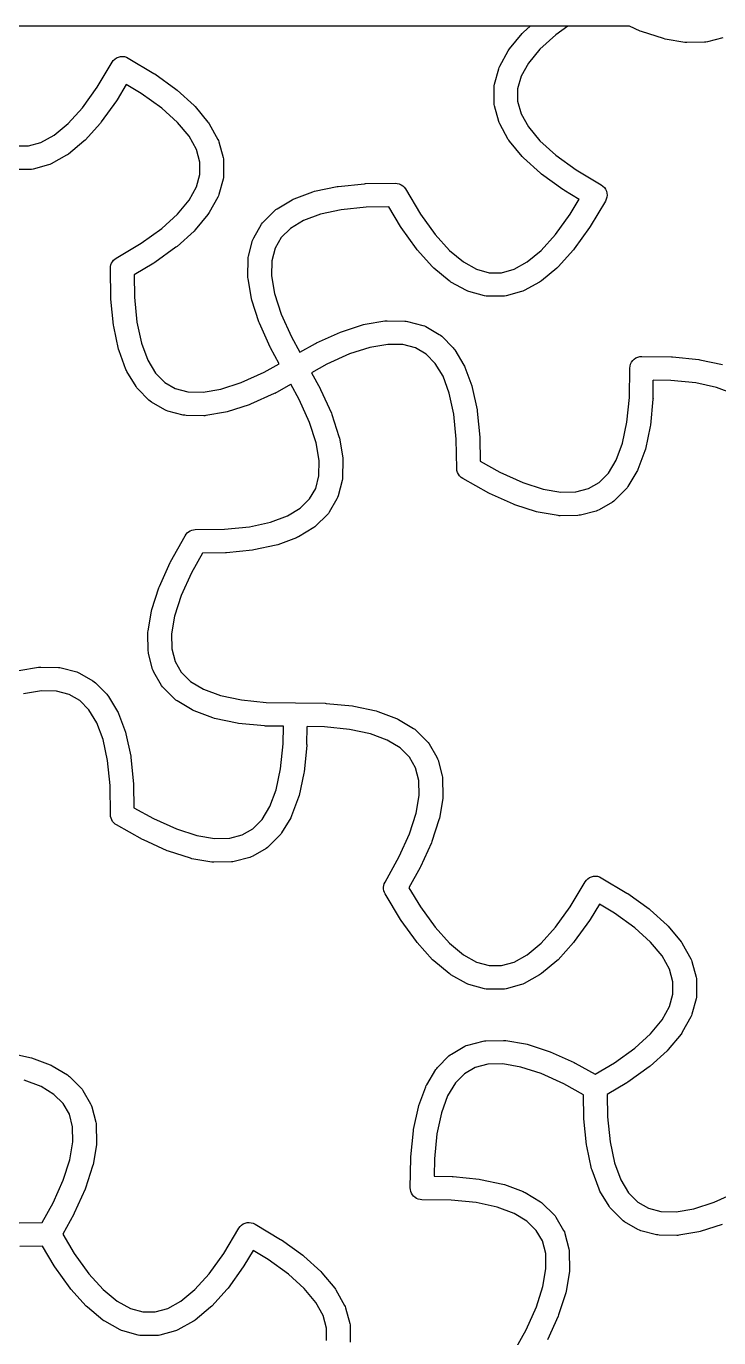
# Model space of a CAD drawing. Header units: millimetres. Extents: x 0 to 304, y 0 to 228.
# Drawn here: x 69.9 to 113.9, y 144.7 to 228 of the extents above; entities that cross this region are included whole.
import ezdxf

# ---------------------------------------------------------------- set-up
doc = ezdxf.new("R2010")
doc.units = ezdxf.units.MM
doc.layers.add('VISIBLE', color=7, linetype='CONTINUOUS')

msp = doc.modelspace()

# ---------------------------------------------------------------- linework, layer by layer
at = {"layer": 'VISIBLE'}
for p, q in [((101.911663, 228), (65.503988, 228)), ((100.603843, 226.563162), (101.41544, 227.54182)), ((101.41544, 227.54182), (101.49037, 227.619936)), ((101.49037, 227.619936), (101.911663, 228)), ((104.30455, 228), (101.911663, 228)), ((103.5465, 227.454658), (102.535422, 226.542527)), ((104.30455, 228), (103.5465, 227.454658)), ((108.229431, 228), (104.30455, 228)), ((108.912574, 227.691998), (108.229431, 228)), ((108.989755, 227.662206), (108.912574, 227.691998)), ((110.37626, 227.213168), (108.989755, 227.662206)), ((100.561441, 226.506843), (100.603843, 226.563162)), ((102.535422, 226.542527), (101.803615, 225.660084)), ((110.481376, 227.187336), (110.37626, 227.213168)), ((111.734717, 226.9738), (110.481376, 227.187336)), ((111.804692, 226.965239), (111.734717, 226.9738)), ((111.875162, 226.963286), (111.804692, 226.965239)), ((112.994738, 226.984906), (111.875162, 226.963286)), ((113.082663, 226.99179), (112.994738, 226.984906)), ((113.169172, 227.008948), (113.082663, 226.99179)), ((114.154383, 227.265376), (113.169172, 227.008948)), ((74.405407, 224.121974), (75.358288, 225.717687)), ((75.358288, 225.717687), (75.434843, 225.823662)), ((75.434843, 225.823662), (75.528636, 225.914734)), ((75.528636, 225.914734), (75.636819, 225.988135)), ((75.636819, 225.988135), (75.756105, 226.041635)), ((75.756105, 226.041635), (75.882868, 226.073608)), ((75.882868, 226.073608), (76.013258, 226.083084)), ((76.013258, 226.083084), (76.143312, 226.069774)), ((76.143312, 226.069774), (76.269079, 226.034082)), ((76.269079, 226.034082), (76.386738, 225.977093)), ((76.386738, 225.977093), (78.009933, 225.0078)), ((99.98345, 225.466399), (100.524515, 226.44679)), ((100.524515, 226.44679), (100.561441, 226.506843)), ((78.009933, 225.0078), (78.0634, 224.972696)), ((78.0634, 224.972696), (79.416063, 223.999588)), ((99.646522, 224.321882), (99.917054, 225.303314)), ((99.917054, 225.303314), (99.945449, 225.386812)), ((99.945449, 225.386812), (99.98345, 225.466399)), ((101.803615, 225.660084), (101.339562, 224.819238)), ((73.475186, 222.828926), (74.405407, 224.121974)), ((76.261622, 224.304716), (75.676851, 223.325448)), ((77.213407, 223.736356), (76.261622, 224.304716)), ((99.619555, 224.122577), (99.626327, 224.223138)), ((99.619555, 223.140798), (99.619555, 224.122577)), ((99.626327, 224.223138), (99.646522, 224.321882)), ((101.339562, 224.819238), (101.119555, 224.0211)), ((75.641747, 223.271981), (74.668639, 221.919319)), ((75.676851, 223.325448), (75.641747, 223.271981)), ((78.506455, 222.806135), (77.213407, 223.736356)), ((79.416063, 223.999588), (79.480455, 223.947643)), ((79.480455, 223.947643), (80.562585, 222.971414)), ((101.119555, 224.0211), (101.119555, 223.242275)), ((101.119555, 223.242275), (101.339562, 222.444138)), ((72.563055, 221.817848), (73.475186, 222.828926)), ((79.517533, 221.894004), (78.506455, 222.806135)), ((80.562585, 222.971414), (80.637515, 222.893297)), ((80.637515, 222.893297), (81.449112, 221.91464)), ((99.626327, 223.040238), (99.619555, 223.140798)), ((99.646522, 222.941494), (99.626327, 223.040238)), ((99.917054, 221.960062), (99.646522, 222.941494)), ((101.339562, 222.444138), (101.803615, 221.603291)), ((71.680612, 221.086041), (72.563055, 221.817848)), ((74.616694, 221.854927), (73.640465, 220.772796)), ((74.668639, 221.919319), (74.616694, 221.854927)), ((80.24934, 221.011561), (79.517533, 221.894004)), ((81.449112, 221.91464), (81.491514, 221.85832)), ((81.491514, 221.85832), (81.52844, 221.798268)), ((81.52844, 221.798268), (82.069505, 220.817876)), ((99.945449, 221.876564), (99.917054, 221.960062)), ((99.98345, 221.796977), (99.945449, 221.876564)), ((100.524515, 220.816585), (99.98345, 221.796977)), ((101.803615, 221.603291), (102.535422, 220.720849)), ((70.839766, 220.621989), (71.680612, 221.086041)), ((73.562348, 220.697867), (72.583691, 219.886269)), ((73.640465, 220.772796), (73.562348, 220.697867)), ((80.713392, 220.170715), (80.24934, 221.011561)), ((82.069505, 220.817876), (82.107505, 220.738289)), ((82.107505, 220.738289), (82.135901, 220.654791)), ((100.561441, 220.756533), (100.524515, 220.816585)), ((100.603843, 220.700213), (100.561441, 220.756533)), ((101.41544, 219.721556), (100.603843, 220.700213)), ((102.535422, 220.720849), (103.5465, 219.808718)), ((69.262803, 220.401982), (70.041629, 220.401982)), ((70.041629, 220.401982), (70.839766, 220.621989)), ((72.583691, 219.886269), (72.527371, 219.843868)), ((80.933399, 219.372578), (80.713392, 220.170715)), ((82.135901, 220.654791), (82.406433, 219.673359)), ((71.323842, 219.199481), (70.34241, 218.928948)), ((71.40734, 219.227876), (71.323842, 219.199481)), ((71.486927, 219.265876), (71.40734, 219.227876)), ((72.467319, 219.806941), (71.486927, 219.265876)), ((72.527371, 219.843868), (72.467319, 219.806941)), ((80.933399, 218.593752), (80.933399, 219.372578)), ((82.406433, 219.673359), (82.426627, 219.574615)), ((82.426627, 219.574615), (82.433399, 219.474055)), ((82.433399, 219.474055), (82.433399, 218.492276)), ((101.49037, 219.643439), (101.41544, 219.721556)), ((102.5725, 218.66721), (101.49037, 219.643439)), ((103.5465, 219.808718), (104.839548, 218.878497)), ((70.143105, 218.901982), (69.161327, 218.901982)), ((70.243666, 218.908754), (70.143105, 218.901982)), ((70.34241, 218.928948), (70.243666, 218.908754)), ((80.713392, 217.795615), (80.933399, 218.593752)), ((82.406433, 218.292971), (82.135901, 217.311539)), ((82.426627, 218.391715), (82.406433, 218.292971)), ((82.433399, 218.492276), (82.426627, 218.391715)), ((102.636892, 218.615265), (102.5725, 218.66721)), ((103.989555, 217.642157), (102.636892, 218.615265)), ((104.839548, 218.878497), (106.435261, 217.925615)), ((80.24934, 216.954769), (80.713392, 217.795615)), ((86.924326, 217.044606), (88.116518, 217.486349)), ((88.116518, 217.486349), (88.220468, 217.516535)), ((88.220468, 217.516535), (89.645735, 217.82091)), ((89.645735, 217.82091), (89.727472, 217.833699)), ((89.727472, 217.833699), (91.385466, 218.000104)), ((91.385466, 218.000104), (91.449322, 218.003772)), ((91.449322, 218.003772), (93.339697, 218.031607)), ((93.339697, 218.031607), (93.470086, 218.022131)), ((93.470086, 218.022131), (93.59685, 217.990157)), ((93.59685, 217.990157), (93.716135, 217.936657)), ((93.716135, 217.936657), (93.824318, 217.863257)), ((93.824318, 217.863257), (93.918112, 217.772185)), ((93.918112, 217.772185), (93.994666, 217.66621)), ((93.994666, 217.66621), (94.947548, 216.070497)), ((104.043021, 217.607053), (103.989555, 217.642157)), ((104.043021, 217.607053), (105.022289, 217.022282)), ((106.435261, 217.925615), (106.541236, 217.849061)), ((106.541236, 217.849061), (106.632307, 217.755268)), ((106.632307, 217.755268), (106.705708, 217.647084)), ((106.705708, 217.647084), (106.759208, 217.527799)), ((106.759208, 217.527799), (106.791182, 217.401036)), ((106.791182, 217.401036), (106.800657, 217.270646)), ((79.517533, 216.072326), (80.24934, 216.954769)), ((82.069505, 217.148454), (81.52844, 216.168062)), ((82.107505, 217.228041), (82.069505, 217.148454)), ((82.135901, 217.311539), (82.107505, 217.228041)), ((85.838668, 216.404978), (86.79744, 216.983489)), ((86.79744, 216.983489), (86.859445, 217.017032)), ((86.859445, 217.017032), (86.924326, 217.044606)), ((104.45393, 216.070497), (105.022289, 217.022282)), ((106.694666, 216.897166), (105.725374, 215.273971)), ((106.751655, 217.014824), (106.694666, 216.897166)), ((106.787347, 217.140592), (106.751655, 217.014824)), ((106.800657, 217.270646), (106.787347, 217.140592)), ((78.506455, 215.160195), (79.517533, 216.072326)), ((81.449112, 216.051691), (80.637515, 215.073033)), ((81.491514, 216.10801), (81.449112, 216.051691)), ((81.52844, 216.168062), (81.491514, 216.10801)), ((84.974621, 215.582261), (85.699625, 216.296939)), ((85.699625, 216.296939), (85.765965, 216.355053)), ((85.765965, 216.355053), (85.838668, 216.404978)), ((88.586805, 216.060946), (87.511819, 215.662631)), ((89.918489, 216.345335), (88.586805, 216.060946)), ((91.503412, 216.504406), (89.918489, 216.345335)), ((92.928815, 216.525394), (91.503412, 216.504406)), ((93.676104, 215.273971), (92.928815, 216.525394)), ((94.947548, 216.070497), (95.877769, 214.777449)), ((103.523709, 214.777449), (104.45393, 216.070497)), ((77.213407, 214.229974), (78.506455, 215.160195)), ((80.562585, 214.994917), (79.480455, 214.018687)), ((80.637515, 215.073033), (80.562585, 214.994917)), ((84.360726, 214.572896), (84.851615, 215.423141)), ((84.851615, 215.423141), (84.90776, 215.506843)), ((84.90776, 215.506843), (84.974621, 215.582261)), ((86.689515, 215.166463), (86.099915, 214.585259)), ((87.511819, 215.662631), (86.689515, 215.166463)), ((93.711208, 215.220504), (93.676104, 215.273971)), ((94.684316, 213.867841), (93.711208, 215.220504)), ((105.690269, 215.220504), (104.717162, 213.867841)), ((105.725374, 215.273971), (105.690269, 215.220504)), ((75.617694, 213.277093), (77.213407, 214.229974)), ((84.027999, 213.401598), (84.284427, 214.386809)), ((84.284427, 214.386809), (84.31631, 214.482422)), ((84.31631, 214.482422), (84.360726, 214.572896)), ((86.099915, 214.585259), (85.710502, 213.910777)), ((95.877769, 214.777449), (96.789899, 213.766371)), ((102.611578, 213.766371), (103.523709, 214.777449)), ((75.444976, 213.135145), (75.526016, 213.212591)), ((75.526016, 213.212591), (75.617694, 213.277093)), ((79.416063, 213.966742), (78.0634, 212.993634)), ((79.480455, 214.018687), (79.416063, 213.966742)), ((83.982337, 212.107588), (84.003957, 213.227164)), ((84.003957, 213.227164), (84.010841, 213.315089)), ((84.010841, 213.315089), (84.027999, 213.401598)), ((85.710502, 213.910777), (85.501965, 213.109566)), ((94.736261, 213.803449), (94.684316, 213.867841)), ((95.71249, 212.721319), (94.736261, 213.803449)), ((96.789899, 213.766371), (97.672342, 213.034564)), ((101.729135, 213.034564), (102.611578, 213.766371)), ((104.665217, 213.803449), (103.688987, 212.721319)), ((104.717162, 213.867841), (104.665217, 213.803449)), ((75.252297, 212.622123), (75.259028, 212.734016)), ((75.280132, 210.731748), (75.252297, 212.622123)), ((75.259028, 212.734016), (75.282359, 212.843656)), ((75.282359, 212.843656), (75.321772, 212.948594)), ((75.321772, 212.948594), (75.376384, 213.046486)), ((75.376384, 213.046486), (75.444976, 213.135145)), ((78.009933, 212.95853), (76.75851, 212.211241)), ((78.0634, 212.993634), (78.009933, 212.95853)), ((85.501965, 213.109566), (85.483423, 212.149346)), ((95.790607, 212.646389), (95.71249, 212.721319)), ((96.769264, 211.834792), (95.790607, 212.646389)), ((97.672342, 213.034564), (98.513189, 212.570512)), ((98.513189, 212.570512), (99.311326, 212.350504)), ((100.090151, 212.350504), (100.888289, 212.570512)), ((100.888289, 212.570512), (101.729135, 213.034564)), ((103.61087, 212.646389), (102.632213, 211.834792)), ((103.688987, 212.721319), (103.61087, 212.646389)), ((76.75851, 212.211241), (76.779498, 210.785839)), ((83.98429, 212.037118), (83.982337, 212.107588)), ((83.992851, 211.967143), (83.98429, 212.037118)), ((84.206387, 210.713802), (83.992851, 211.967143)), ((85.483423, 212.149346), (85.675965, 211.019224)), ((96.825584, 211.79239), (96.769264, 211.834792)), ((96.885636, 211.755464), (96.825584, 211.79239)), ((97.866027, 211.214399), (96.885636, 211.755464)), ((99.311326, 212.350504), (100.090151, 212.350504)), ((102.515841, 211.755464), (101.53545, 211.214399)), ((102.575893, 211.79239), (102.515841, 211.755464)), ((102.632213, 211.834792), (102.575893, 211.79239)), ((75.2838, 210.667893), (75.280132, 210.731748)), ((76.779498, 210.785839), (76.938569, 209.200916)), ((84.232219, 210.608686), (84.206387, 210.713802)), ((85.675965, 211.019224), (86.095519, 209.723757)), ((97.945615, 211.176398), (97.866027, 211.214399)), ((98.029113, 211.148003), (97.945615, 211.176398)), ((99.010544, 210.877471), (98.029113, 211.148003)), ((99.109289, 210.857277), (99.010544, 210.877471)), ((99.209849, 210.850504), (99.109289, 210.857277)), ((100.191628, 210.850504), (99.209849, 210.850504)), ((100.292189, 210.857277), (100.191628, 210.850504)), ((100.390933, 210.877471), (100.292189, 210.857277)), ((101.372365, 211.148003), (100.390933, 210.877471)), ((101.455863, 211.176398), (101.372365, 211.148003)), ((101.53545, 211.214399), (101.455863, 211.176398)), ((75.450204, 209.009899), (75.2838, 210.667893)), ((84.681257, 209.222182), (84.232219, 210.608686)), ((76.938569, 209.200916), (77.222958, 207.869231)), ((84.711049, 209.145), (84.681257, 209.222182)), ((85.395936, 207.625933), (84.711049, 209.145)), ((86.095519, 209.723757), (86.750221, 208.271638)), ((89.939755, 208.602647), (91.32626, 209.051685)), ((91.32626, 209.051685), (91.431376, 209.077517)), ((91.431376, 209.077517), (92.684717, 209.291053)), ((92.684717, 209.291053), (92.754692, 209.299614)), ((92.754692, 209.299614), (92.825162, 209.301567)), ((92.825162, 209.301567), (93.944738, 209.279947)), ((93.944738, 209.279947), (94.032663, 209.273063)), ((94.032663, 209.273063), (94.119172, 209.255905)), ((94.119172, 209.255905), (95.104383, 208.999477)), ((75.462994, 208.928161), (75.450204, 209.009899)), ((75.767368, 207.502894), (75.462994, 208.928161)), ((86.750221, 208.271638), (87.290312, 207.303532)), ((88.343506, 207.887968), (89.862574, 208.572855)), ((89.862574, 208.572855), (89.939755, 208.602647)), ((95.104383, 208.999477), (95.199995, 208.967593)), ((95.199995, 208.967593), (95.290469, 208.923178)), ((95.290469, 208.923178), (96.140714, 208.432289)), ((96.140714, 208.432289), (96.224416, 208.376144)), ((96.224416, 208.376144), (96.299834, 208.309283)), ((96.299834, 208.309283), (97.014513, 207.584279)), ((75.797555, 207.398945), (75.767368, 207.502894)), ((76.239298, 206.206752), (75.797555, 207.398945)), ((77.222958, 207.869231), (77.621273, 206.794246)), ((85.424687, 207.568798), (85.395936, 207.625933)), ((85.980372, 206.572738), (85.424687, 207.568798)), ((87.290312, 207.303532), (88.286372, 207.859217)), ((88.286372, 207.859217), (88.343506, 207.887968)), ((91.736798, 207.607938), (90.44133, 207.188384)), ((92.866919, 207.800481), (91.736798, 207.607938)), ((93.82714, 207.781938), (92.866919, 207.800481)), ((94.62835, 207.573402), (93.82714, 207.781938)), ((95.302833, 207.183989), (94.62835, 207.573402)), ((97.014513, 207.584279), (97.072627, 207.517939)), ((97.072627, 207.517939), (97.122551, 207.445236)), ((97.122551, 207.445236), (97.701062, 206.486464)), ((77.621273, 206.794246), (78.117441, 205.971942)), ((85.012266, 206.032648), (85.980372, 206.572738)), ((88.989211, 206.533683), (88.021105, 205.993592)), ((90.44133, 207.188384), (88.989211, 206.533683)), ((95.884036, 206.594389), (95.302833, 207.183989)), ((96.380205, 205.772084), (95.884036, 206.594389)), ((108.261176, 206.424261), (108.296867, 206.550029)), ((108.296867, 206.550029), (108.353856, 206.667687)), ((108.353856, 206.667687), (108.430411, 206.773662)), ((108.430411, 206.773662), (108.524204, 206.864734)), ((108.524204, 206.864734), (108.632387, 206.938135)), ((108.632387, 206.938135), (108.751673, 206.991635)), ((108.751673, 206.991635), (108.878436, 207.023608)), ((108.878436, 207.023608), (109.008826, 207.033084)), ((109.008826, 207.033084), (110.899201, 207.005249)), ((110.899201, 207.005249), (110.963056, 207.001582)), ((110.963056, 207.001582), (112.62105, 206.835177)), ((112.62105, 206.835177), (112.702788, 206.822387)), ((112.702788, 206.822387), (114.128055, 206.518013)), ((76.266871, 206.141871), (76.239298, 206.206752)), ((76.300415, 206.079866), (76.266871, 206.141871)), ((76.878926, 205.121094), (76.300415, 206.079866)), ((78.117441, 205.971942), (78.698644, 205.382341)), ((83.560147, 205.377946), (85.012266, 206.032648)), ((88.021105, 205.993592), (88.57679, 204.997532)), ((96.778519, 204.697099), (96.380205, 205.772084)), ((97.701062, 206.486464), (97.734606, 206.424459)), ((97.734606, 206.424459), (97.762179, 206.359578)), ((97.762179, 206.359578), (98.203923, 205.167385)), ((108.220502, 204.435839), (108.247865, 206.294207)), ((108.247865, 206.294207), (108.261176, 206.424261)), ((76.928851, 205.048391), (76.878926, 205.121094)), ((76.986964, 204.982052), (76.928851, 205.048391)), ((77.701643, 204.257048), (76.986964, 204.982052)), ((78.698644, 205.382341), (79.373127, 204.992929)), ((79.373127, 204.992929), (80.174338, 204.784392)), ((81.134558, 204.76585), (82.26468, 204.958392)), ((82.26468, 204.958392), (83.560147, 205.377946)), ((85.715106, 204.707114), (86.711166, 205.262799)), ((87.251256, 204.294692), (86.711166, 205.262799)), ((88.57679, 204.997532), (88.605542, 204.940398)), ((88.605542, 204.940398), (89.290428, 203.42133)), ((98.203923, 205.167385), (98.234109, 205.063436)), ((98.234109, 205.063436), (98.538483, 203.638169)), ((109.719868, 204.381748), (109.736661, 205.522204)), ((110.845111, 205.505883), (109.736661, 205.522204)), ((112.430033, 205.346812), (110.845111, 205.505883)), ((113.761718, 205.062423), (112.430033, 205.346812)), ((114.836703, 204.664109), (113.761718, 205.062423)), ((77.777061, 204.190187), (77.701643, 204.257048)), ((77.860763, 204.134042), (77.777061, 204.190187)), ((78.711008, 203.643152), (77.860763, 204.134042)), ((80.174338, 204.784392), (81.134558, 204.76585)), ((85.657971, 204.678362), (84.138904, 203.993476)), ((85.715106, 204.707114), (85.657971, 204.678362)), ((87.905958, 202.842574), (87.251256, 204.294692)), ((97.062908, 203.365414), (96.778519, 204.697099)), ((108.061431, 202.850916), (108.220502, 204.435839)), ((109.7162, 204.317893), (109.549796, 202.659899)), ((109.719868, 204.381748), (109.7162, 204.317893)), ((78.801482, 203.598737), (78.711008, 203.643152)), ((78.897095, 203.566853), (78.801482, 203.598737)), ((79.882306, 203.310426), (78.897095, 203.566853)), ((79.968815, 203.293267), (79.882306, 203.310426)), ((80.056739, 203.286383), (79.968815, 203.293267)), ((81.176316, 203.264764), (80.056739, 203.286383)), ((81.246786, 203.266717), (81.176316, 203.264764)), ((81.316761, 203.275278), (81.246786, 203.266717)), ((82.570102, 203.488813), (81.316761, 203.275278)), ((82.675218, 203.514646), (82.570102, 203.488813)), ((84.061722, 203.963683), (82.675218, 203.514646)), ((84.138904, 203.993476), (84.061722, 203.963683)), ((89.290428, 203.42133), (89.320221, 203.344149)), ((89.320221, 203.344149), (89.769258, 201.957644)), ((97.221979, 201.780492), (97.062908, 203.365414)), ((98.538483, 203.638169), (98.551273, 203.556432)), ((98.551273, 203.556432), (98.717678, 201.898437)), ((88.325512, 201.547106), (87.905958, 202.842574)), ((107.777042, 201.519231), (108.061431, 202.850916)), ((109.537006, 202.578161), (109.232632, 201.152894)), ((109.549796, 202.659899), (109.537006, 202.578161)), ((88.518054, 200.416985), (88.325512, 201.547106)), ((89.769258, 201.957644), (89.795091, 201.852528)), ((89.795091, 201.852528), (90.008626, 200.599187)), ((97.249343, 199.922123), (97.221979, 201.780492)), ((98.717678, 201.898437), (98.721346, 201.834582)), ((98.721346, 201.834582), (98.742805, 200.377173)), ((107.378727, 200.444246), (107.777042, 201.519231)), ((109.202445, 201.048945), (108.760702, 199.856752)), ((109.232632, 201.152894), (109.202445, 201.048945)), ((88.499512, 199.456764), (88.518054, 200.416985)), ((90.01914, 200.458742), (89.997521, 199.339166)), ((90.008626, 200.599187), (90.017187, 200.529212)), ((90.017187, 200.529212), (90.01914, 200.458742)), ((97.262653, 199.792069), (97.249343, 199.922123)), ((98.742805, 200.377173), (99.987734, 199.682648)), ((106.882559, 199.621942), (107.378727, 200.444246)), ((88.290975, 198.655553), (88.499512, 199.456764)), ((89.973478, 199.164732), (89.71705, 198.179521)), ((89.990636, 199.251241), (89.973478, 199.164732)), ((89.997521, 199.339166), (89.990636, 199.251241)), ((97.298345, 199.666302), (97.262653, 199.792069)), ((97.355334, 199.548643), (97.298345, 199.666302)), ((97.431888, 199.442668), (97.355334, 199.548643)), ((97.525682, 199.351596), (97.431888, 199.442668)), ((97.633865, 199.278196), (97.525682, 199.351596)), ((99.284894, 198.357114), (97.633865, 199.278196)), ((99.987734, 199.682648), (101.439853, 199.027946)), ((106.301356, 199.032341), (106.882559, 199.621942)), ((108.699585, 199.729866), (108.121074, 198.771094)), ((108.733129, 199.791871), (108.699585, 199.729866)), ((108.760702, 199.856752), (108.733129, 199.791871)), ((87.901562, 197.981071), (88.290975, 198.655553)), ((99.342029, 198.328362), (99.284894, 198.357114)), ((100.861096, 197.643476), (99.342029, 198.328362)), ((101.439853, 199.027946), (102.73532, 198.608392)), ((102.73532, 198.608392), (103.865442, 198.41585)), ((103.865442, 198.41585), (104.825662, 198.434392)), ((104.825662, 198.434392), (105.626873, 198.642929)), ((105.626873, 198.642929), (106.301356, 199.032341)), ((108.013036, 198.632052), (107.298357, 197.907048)), ((108.071149, 198.698391), (108.013036, 198.632052)), ((108.121074, 198.771094), (108.071149, 198.698391)), ((86.489658, 196.903699), (87.311962, 197.399867)), ((87.311962, 197.399867), (87.901562, 197.981071)), ((89.640752, 197.993435), (89.149862, 197.143189)), ((89.685167, 198.083909), (89.640752, 197.993435)), ((89.71705, 198.179521), (89.685167, 198.083909)), ((100.938278, 197.613683), (100.861096, 197.643476)), ((102.324782, 197.164646), (100.938278, 197.613683)), ((107.139237, 197.784042), (106.288992, 197.293152)), ((107.222939, 197.840187), (107.139237, 197.784042)), ((107.298357, 197.907048), (107.222939, 197.840187)), ((85.414673, 196.505385), (86.489658, 196.903699)), ((89.026856, 196.98407), (88.301852, 196.269391)), ((89.093717, 197.059488), (89.026856, 196.98407)), ((89.149862, 197.143189), (89.093717, 197.059488)), ((102.429898, 197.138813), (102.324782, 197.164646)), ((103.683239, 196.925278), (102.429898, 197.138813)), ((103.753214, 196.916717), (103.683239, 196.925278)), ((103.823684, 196.914764), (103.753214, 196.916717)), ((104.943261, 196.936383), (103.823684, 196.914764)), ((105.031185, 196.943267), (104.943261, 196.936383)), ((105.117694, 196.960426), (105.031185, 196.943267)), ((106.102905, 197.216853), (105.117694, 196.960426)), ((106.198518, 197.248737), (106.102905, 197.216853)), ((106.288992, 197.293152), (106.198518, 197.248737)), ((79.995769, 195.650039), (80.057544, 195.743576)), ((80.057544, 195.743576), (80.13257, 195.826861)), ((80.13257, 195.826861), (80.219171, 195.898034)), ((80.219171, 195.898034), (80.315413, 195.955505)), ((80.315413, 195.955505), (80.419145, 195.99799)), ((80.419145, 195.99799), (80.52805, 196.02454)), ((80.52805, 196.02454), (80.639697, 196.034561)), ((80.639697, 196.034561), (82.498065, 196.061924)), ((82.498065, 196.061924), (84.082988, 196.220995)), ((84.082988, 196.220995), (85.414673, 196.505385)), ((88.162809, 196.161353), (87.204038, 195.582841)), ((88.235512, 196.211277), (88.162809, 196.161353)), ((88.301852, 196.269391), (88.235512, 196.211277)), ((79.074687, 193.99901), (79.995769, 195.650039)), ((85.78101, 195.049795), (84.355743, 194.74542)), ((85.884959, 195.079981), (85.78101, 195.049795)), ((87.077152, 195.521724), (85.884959, 195.079981)), ((87.142032, 195.549298), (87.077152, 195.521724)), ((87.204038, 195.582841), (87.142032, 195.549298)), ((81.094746, 194.541099), (80.400221, 193.29617)), ((82.552155, 194.562558), (81.094746, 194.541099)), ((82.616011, 194.566226), (82.552155, 194.562558)), ((84.274005, 194.732631), (82.616011, 194.566226)), ((84.355743, 194.74542), (84.274005, 194.732631)), ((78.361049, 192.422808), (79.045936, 193.941875)), ((79.045936, 193.941875), (79.074687, 193.99901)), ((80.400221, 193.29617), (79.745519, 191.844051)), ((78.331257, 192.345626), (78.361049, 192.422808)), ((77.882219, 190.959121), (78.331257, 192.345626)), ((79.745519, 191.844051), (79.325965, 190.548584)), ((77.642851, 189.600665), (77.856387, 190.854005)), ((77.856387, 190.854005), (77.882219, 190.959121)), ((79.325965, 190.548584), (79.133423, 189.418462)), ((77.632337, 189.46022), (77.63429, 189.53069)), ((77.653957, 188.340643), (77.632337, 189.46022)), ((77.63429, 189.53069), (77.642851, 189.600665)), ((79.133423, 189.418462), (79.151965, 188.458241)), ((77.660841, 188.252718), (77.653957, 188.340643)), ((77.677999, 188.16621), (77.660841, 188.252718)), ((79.151965, 188.458241), (79.360502, 187.657031)), ((77.934427, 187.180998), (77.677999, 188.16621)), ((79.360502, 187.657031), (79.749915, 186.982548)), ((69.43433, 187.080472), (70.687671, 187.294008)), ((70.687671, 187.294008), (70.757646, 187.302569)), ((70.757646, 187.302569), (70.828116, 187.304522)), ((70.828116, 187.304522), (71.947693, 187.282902)), ((71.947693, 187.282902), (72.035617, 187.276018)), ((72.035617, 187.276018), (72.122126, 187.25886)), ((72.122126, 187.25886), (73.107338, 187.002432)), ((73.107338, 187.002432), (73.20295, 186.970548)), ((73.20295, 186.970548), (73.293424, 186.926133)), ((73.293424, 186.926133), (74.143669, 186.435243)), ((77.96631, 187.085386), (77.934427, 187.180998)), ((78.010726, 186.994912), (77.96631, 187.085386)), ((78.501615, 186.144667), (78.010726, 186.994912)), ((79.749915, 186.982548), (80.339515, 186.401345)), ((70.869874, 185.803436), (69.739752, 185.610893)), ((71.830095, 185.784893), (70.869874, 185.803436)), ((72.631305, 185.576356), (71.830095, 185.784893)), ((74.143669, 186.435243), (74.227371, 186.379098)), ((74.227371, 186.379098), (74.302789, 186.312237)), ((74.302789, 186.312237), (75.017468, 185.587233)), ((78.55776, 186.060965), (78.501615, 186.144667)), ((78.624621, 185.985547), (78.55776, 186.060965)), ((79.349625, 185.270868), (78.624621, 185.985547)), ((80.339515, 186.401345), (81.161819, 185.905176)), ((81.161819, 185.905176), (82.236805, 185.506862)), ((73.305788, 185.186944), (72.631305, 185.576356)), ((73.886991, 184.597343), (73.305788, 185.186944)), ((75.017468, 185.587233), (75.075581, 185.520894)), ((75.075581, 185.520894), (75.125506, 185.448191)), ((75.125506, 185.448191), (75.704017, 184.489419)), ((79.415965, 185.212755), (79.349625, 185.270868)), ((79.488668, 185.16283), (79.415965, 185.212755)), ((80.44744, 184.584319), (79.488668, 185.16283)), ((82.236805, 185.506862), (83.568489, 185.222473)), ((83.568489, 185.222473), (85.153412, 185.063402)), ((85.153412, 185.063402), (87.011781, 185.036039)), ((87.011781, 185.036039), (88.902155, 185.008204)), ((88.902155, 185.008204), (88.966011, 185.004536)), ((88.966011, 185.004536), (90.624005, 184.838132)), ((74.38316, 183.775039), (73.886991, 184.597343)), ((75.704017, 184.489419), (75.737561, 184.427414)), ((75.737561, 184.427414), (75.765134, 184.362533)), ((75.765134, 184.362533), (76.206877, 183.17034)), ((80.509445, 184.550775), (80.44744, 184.584319)), ((80.574326, 184.523202), (80.509445, 184.550775)), ((81.766518, 184.081459), (80.574326, 184.523202)), ((81.870468, 184.051272), (81.766518, 184.081459)), ((83.295735, 183.746898), (81.870468, 184.051272)), ((90.624005, 184.838132), (90.705743, 184.825342)), ((90.705743, 184.825342), (92.13101, 184.520968)), ((92.13101, 184.520968), (92.234959, 184.490781)), ((92.234959, 184.490781), (93.427152, 184.049038)), ((93.427152, 184.049038), (93.492032, 184.021465)), ((74.781474, 182.700054), (74.38316, 183.775039)), ((83.377472, 183.734108), (83.295735, 183.746898)), ((85.035466, 183.567703), (83.377472, 183.734108)), ((85.099322, 183.564036), (85.035466, 183.567703)), ((86.239778, 183.547243), (85.099322, 183.564036)), ((86.223457, 182.438793), (86.239778, 183.547243)), ((87.722823, 182.384703), (87.739615, 183.525159)), ((88.848065, 183.508838), (87.739615, 183.525159)), ((90.432988, 183.349767), (88.848065, 183.508838)), ((91.764673, 183.065378), (90.432988, 183.349767)), ((93.492032, 184.021465), (93.554038, 183.987921)), ((93.554038, 183.987921), (94.512809, 183.40941)), ((94.512809, 183.40941), (94.585512, 183.359485)), ((94.585512, 183.359485), (94.651852, 183.301372)), ((94.651852, 183.301372), (95.376856, 182.586693)), ((75.065863, 181.368369), (74.781474, 182.700054)), ((76.206877, 183.17034), (76.237064, 183.066391)), ((76.237064, 183.066391), (76.541438, 181.641124)), ((86.064386, 180.853871), (86.223457, 182.438793)), ((87.722823, 182.384703), (87.719155, 182.320848)), ((92.839658, 182.667063), (91.764673, 183.065378)), ((93.661962, 182.170895), (92.839658, 182.667063)), ((95.376856, 182.586693), (95.443717, 182.511275)), ((95.443717, 182.511275), (95.499862, 182.427573)), ((95.499862, 182.427573), (95.990752, 181.577328)), ((76.541438, 181.641124), (76.554228, 181.559386)), ((76.554228, 181.559386), (76.720632, 179.901392)), ((87.719155, 182.320848), (87.55275, 180.662853)), ((94.251562, 181.589692), (93.661962, 182.170895)), ((94.640975, 180.915209), (94.251562, 181.589692)), ((95.990752, 181.577328), (96.035167, 181.486854)), ((75.224934, 179.783447), (75.065863, 181.368369)), ((85.779997, 179.522186), (86.064386, 180.853871)), ((94.849512, 180.113998), (94.640975, 180.915209)), ((96.035167, 181.486854), (96.06705, 181.391241)), ((96.06705, 181.391241), (96.323478, 180.40603)), ((76.720632, 179.901392), (76.7243, 179.837537)), ((87.539961, 180.581116), (87.235586, 179.155849)), ((87.55275, 180.662853), (87.539961, 180.581116)), ((94.868054, 179.153778), (94.849512, 180.113998)), ((96.323478, 180.40603), (96.340636, 180.319521)), ((96.340636, 180.319521), (96.347521, 180.231597)), ((96.347521, 180.231597), (96.36914, 179.11202)), ((75.252297, 177.925078), (75.224934, 179.783447)), ((76.7243, 179.837537), (76.74576, 178.380128)), ((85.381682, 178.447201), (85.779997, 179.522186)), ((87.2054, 179.0519), (86.763657, 177.859707)), ((87.235586, 179.155849), (87.2054, 179.0519)), ((94.675512, 178.023656), (94.868054, 179.153778)), ((96.36914, 179.11202), (96.367187, 179.04155)), ((76.74576, 178.380128), (77.990689, 177.685602)), ((84.885514, 177.624897), (85.381682, 178.447201)), ((96.358626, 178.971575), (96.145091, 177.718234)), ((96.367187, 179.04155), (96.358626, 178.971575)), ((75.262319, 177.813432), (75.252297, 177.925078)), ((75.288869, 177.704526), (75.262319, 177.813432)), ((75.331354, 177.600794), (75.288869, 177.704526)), ((75.388824, 177.504552), (75.331354, 177.600794)), ((75.459997, 177.417951), (75.388824, 177.504552)), ((75.543282, 177.342925), (75.459997, 177.417951)), ((77.990689, 177.685602), (79.442808, 177.030901)), ((84.30431, 177.035296), (84.885514, 177.624897)), ((86.70254, 177.732821), (86.124028, 176.774049)), ((86.736083, 177.794826), (86.70254, 177.732821)), ((86.763657, 177.859707), (86.736083, 177.794826)), ((94.255958, 176.728189), (94.675512, 178.023656)), ((96.119258, 177.613118), (95.670221, 176.226614)), ((96.145091, 177.718234), (96.119258, 177.613118)), ((75.636819, 177.28115), (75.543282, 177.342925)), ((77.287849, 176.360068), (75.636819, 177.28115)), ((79.442808, 177.030901), (80.738275, 176.611347)), ((80.738275, 176.611347), (81.868397, 176.418804)), ((82.828617, 176.437347), (83.629828, 176.645883)), ((83.629828, 176.645883), (84.30431, 177.035296)), ((86.01599, 176.635006), (85.301312, 175.910002)), ((86.074104, 176.701346), (86.01599, 176.635006)), ((86.124028, 176.774049), (86.074104, 176.701346)), ((93.601256, 175.27607), (94.255958, 176.728189)), ((77.344984, 176.331317), (77.287849, 176.360068)), ((78.864051, 175.646431), (77.344984, 176.331317)), ((81.868397, 176.418804), (82.828617, 176.437347)), ((85.142192, 175.786996), (84.291946, 175.296107)), ((85.225894, 175.843141), (85.142192, 175.786996)), ((85.301312, 175.910002), (85.225894, 175.843141)), ((95.640428, 176.149432), (94.955542, 174.630365)), ((95.670221, 176.226614), (95.640428, 176.149432)), ((78.941233, 175.616638), (78.864051, 175.646431)), ((80.327737, 175.1676), (78.941233, 175.616638)), ((80.432853, 175.141768), (80.327737, 175.1676)), ((81.686194, 174.928232), (80.432853, 175.141768)), ((81.756169, 174.919671), (81.686194, 174.928232)), ((81.826639, 174.917718), (81.756169, 174.919671)), ((82.946215, 174.939338), (81.826639, 174.917718)), ((83.03414, 174.946222), (82.946215, 174.939338)), ((83.120649, 174.96338), (83.03414, 174.946222)), ((84.10586, 175.219808), (83.120649, 174.96338)), ((84.201472, 175.251692), (84.10586, 175.219808)), ((84.291946, 175.296107), (84.201472, 175.251692)), ((92.695769, 173.652994), (93.601256, 175.27607)), ((94.92679, 174.57323), (94.21667, 173.300348)), ((94.955542, 174.630365), (94.92679, 174.57323)), ((92.602092, 173.332628), (92.617165, 173.443705)), ((92.603742, 173.220545), (92.602092, 173.332628)), ((92.617165, 173.443705), (92.648625, 173.551295)), ((92.648625, 173.551295), (92.695769, 173.652994)), ((94.21667, 173.300348), (94.947548, 172.076406)), ((104.45393, 172.076406), (105.406811, 173.672119)), ((105.406811, 173.672119), (105.483365, 173.778094)), ((105.483365, 173.778094), (105.577159, 173.869166)), ((105.577159, 173.869166), (105.685342, 173.942567)), ((105.685342, 173.942567), (105.804627, 173.996067)), ((105.804627, 173.996067), (105.931391, 174.02804)), ((105.931391, 174.02804), (106.061781, 174.037516)), ((106.061781, 174.037516), (106.191835, 174.024206)), ((106.191835, 174.024206), (106.317602, 173.988514)), ((106.317602, 173.988514), (106.435261, 173.931525)), ((106.435261, 173.931525), (108.058456, 172.962232)), ((92.622079, 173.109959), (92.603742, 173.220545)), ((92.656693, 173.003342), (92.622079, 173.109959)), ((92.706811, 172.903075), (92.656693, 173.003342)), ((93.676104, 171.27988), (92.706811, 172.903075)), ((108.058456, 172.962232), (108.111923, 172.927128)), ((108.111923, 172.927128), (109.464585, 171.95402)), ((94.947548, 172.076406), (95.877769, 170.783359)), ((103.523709, 170.783359), (104.45393, 172.076406)), ((106.310144, 172.259148), (105.725374, 171.27988)), ((107.26193, 171.690788), (106.310144, 172.259148)), ((108.554977, 170.760567), (107.26193, 171.690788)), ((109.464585, 171.95402), (109.528977, 171.902075)), ((109.528977, 171.902075), (110.611107, 170.925846)), ((93.711208, 171.226413), (93.676104, 171.27988)), ((94.684316, 169.873751), (93.711208, 171.226413)), ((95.877769, 170.783359), (96.789899, 169.77228)), ((102.611578, 169.77228), (103.523709, 170.783359)), ((105.690269, 171.226413), (104.717162, 169.873751)), ((105.725374, 171.27988), (105.690269, 171.226413)), ((109.566055, 169.848437), (108.554977, 170.760567)), ((110.611107, 170.925846), (110.686037, 170.847729)), ((110.686037, 170.847729), (111.497635, 169.869072)), ((94.736261, 169.809359), (94.684316, 169.873751)), ((95.71249, 168.727229), (94.736261, 169.809359)), ((96.789899, 169.77228), (97.672342, 169.040473)), ((101.729135, 169.040473), (102.611578, 169.77228)), ((104.665217, 169.809359), (103.688987, 168.727229)), ((104.717162, 169.873751), (104.665217, 169.809359)), ((110.297863, 168.965994), (109.566055, 169.848437)), ((111.497635, 169.869072), (111.540036, 169.812752)), ((111.540036, 169.812752), (111.576963, 169.7527)), ((111.576963, 169.7527), (112.118028, 168.772309)), ((95.790607, 168.652299), (95.71249, 168.727229)), ((96.769264, 167.840701), (95.790607, 168.652299)), ((97.672342, 169.040473), (98.513189, 168.576421)), ((98.513189, 168.576421), (99.311326, 168.356414)), ((99.311326, 168.356414), (100.090151, 168.356414)), ((100.090151, 168.356414), (100.888289, 168.576421)), ((100.888289, 168.576421), (101.729135, 169.040473)), ((103.61087, 168.652299), (102.632213, 167.840701)), ((103.688987, 168.727229), (103.61087, 168.652299)), ((110.761915, 168.125147), (110.297863, 168.965994)), ((112.118028, 168.772309), (112.156028, 168.692721)), ((112.156028, 168.692721), (112.184423, 168.609223)), ((112.184423, 168.609223), (112.454956, 167.627792)), ((96.825584, 167.7983), (96.769264, 167.840701)), ((96.885636, 167.761373), (96.825584, 167.7983)), ((97.866027, 167.220308), (96.885636, 167.761373)), ((102.515841, 167.761373), (101.53545, 167.220308)), ((102.575893, 167.7983), (102.515841, 167.761373)), ((102.632213, 167.840701), (102.575893, 167.7983)), ((110.981922, 167.32701), (110.761915, 168.125147)), ((112.454956, 167.627792), (112.47515, 167.529047)), ((112.47515, 167.529047), (112.481922, 167.428487)), ((112.481922, 167.428487), (112.481922, 166.446708)), ((97.945615, 167.182308), (97.866027, 167.220308)), ((98.029113, 167.153913), (97.945615, 167.182308)), ((99.010544, 166.88338), (98.029113, 167.153913)), ((99.109289, 166.863186), (99.010544, 166.88338)), ((99.209849, 166.856414), (99.109289, 166.863186)), ((100.191628, 166.856414), (99.209849, 166.856414)), ((100.292189, 166.863186), (100.191628, 166.856414)), ((100.390933, 166.88338), (100.292189, 166.863186)), ((101.372365, 167.153913), (100.390933, 166.88338)), ((101.455863, 167.182308), (101.372365, 167.153913)), ((101.53545, 167.220308), (101.455863, 167.182308)), ((110.981922, 166.548185), (110.981922, 167.32701)), ((110.297863, 164.909201), (110.761915, 165.750047)), ((110.761915, 165.750047), (110.981922, 166.548185)), ((112.454956, 166.247403), (112.184423, 165.265971)), ((112.47515, 166.346147), (112.454956, 166.247403)), ((112.481922, 166.446708), (112.47515, 166.346147)), ((109.566055, 164.026758), (110.297863, 164.909201)), ((112.118028, 165.102886), (111.576963, 164.122495)), ((112.156028, 165.182473), (112.118028, 165.102886)), ((112.184423, 165.265971), (112.156028, 165.182473)), ((111.540036, 164.062442), (111.497635, 164.006123)), ((111.576963, 164.122495), (111.540036, 164.062442)), ((97.761008, 163.22761), (97.851482, 163.272026)), ((97.851482, 163.272026), (97.947095, 163.303909)), ((97.947095, 163.303909), (98.932306, 163.560337)), ((98.932306, 163.560337), (99.018815, 163.577495)), ((99.018815, 163.577495), (99.106739, 163.584379)), ((99.106739, 163.584379), (100.226316, 163.605999)), ((100.226316, 163.605999), (100.296786, 163.604046)), ((100.296786, 163.604046), (100.366761, 163.595485)), ((100.366761, 163.595485), (101.620102, 163.381949)), ((101.620102, 163.381949), (101.725218, 163.356117)), ((101.725218, 163.356117), (103.111722, 162.907079)), ((108.554977, 163.114627), (109.566055, 164.026758)), ((111.497635, 164.006123), (110.686037, 163.027465)), ((68.708697, 162.828297), (70.133964, 162.523922)), ((70.133964, 162.523922), (70.237914, 162.493736)), ((70.237914, 162.493736), (71.430107, 162.051993)), ((96.036964, 161.888711), (96.751643, 162.613715)), ((96.751643, 162.613715), (96.827061, 162.680576)), ((96.827061, 162.680576), (96.910763, 162.736721)), ((96.910763, 162.736721), (97.761008, 163.22761)), ((103.111722, 162.907079), (103.188904, 162.877287)), ((103.188904, 162.877287), (104.707971, 162.1924)), ((107.26193, 162.184406), (108.554977, 163.114627)), ((110.611107, 162.949349), (109.528977, 161.973119)), ((110.686037, 163.027465), (110.611107, 162.949349)), ((71.430107, 162.051993), (71.494987, 162.024419)), ((71.494987, 162.024419), (71.556992, 161.990876)), ((71.556992, 161.990876), (72.515764, 161.412364)), ((95.350415, 160.790896), (95.928926, 161.749668)), ((95.928926, 161.749668), (95.978851, 161.822371)), ((95.978851, 161.822371), (96.036964, 161.888711)), ((98.423127, 161.877834), (97.748644, 161.488421)), ((99.224338, 162.086371), (98.423127, 161.877834)), ((100.184558, 162.104913), (99.224338, 162.086371)), ((101.31468, 161.912371), (100.184558, 162.104913)), ((102.610147, 161.492817), (101.31468, 161.912371)), ((104.707971, 162.1924), (104.765106, 162.163649)), ((104.765106, 162.163649), (106.037988, 161.453529)), ((106.037988, 161.453529), (107.26193, 162.184406)), ((109.464585, 161.921174), (108.111923, 160.948067)), ((109.528977, 161.973119), (109.464585, 161.921174)), ((70.842613, 160.670018), (69.767627, 161.068333)), ((72.515764, 161.412364), (72.588467, 161.36244)), ((72.588467, 161.36244), (72.654807, 161.304326)), ((72.654807, 161.304326), (73.379811, 160.589648)), ((95.316871, 160.728891), (95.350415, 160.790896)), ((97.167441, 160.898821), (96.671273, 160.076517)), ((97.748644, 161.488421), (97.167441, 160.898821)), ((104.062266, 160.838115), (102.610147, 161.492817)), ((105.307195, 160.143589), (104.062266, 160.838115)), ((108.058456, 160.912962), (106.807033, 160.165674)), ((108.111923, 160.948067), (108.058456, 160.912962)), ((71.664917, 160.17385), (70.842613, 160.670018)), ((72.254517, 159.592646), (71.664917, 160.17385)), ((73.379811, 160.589648), (73.446672, 160.51423)), ((73.446672, 160.51423), (73.502817, 160.430528)), ((73.502817, 160.430528), (73.993706, 159.580282)), ((94.847555, 159.471818), (95.289298, 160.66401)), ((95.289298, 160.66401), (95.316871, 160.728891)), ((96.671273, 160.076517), (96.272958, 159.001531)), ((105.328654, 158.686181), (105.307195, 160.143589)), ((106.807033, 160.165674), (106.828021, 158.740271)), ((72.64393, 158.918164), (72.254517, 159.592646)), ((73.993706, 159.580282), (74.038122, 159.489808)), ((74.038122, 159.489808), (74.070005, 159.394196)), ((74.070005, 159.394196), (74.326433, 158.408985)), ((94.512994, 157.942601), (94.817368, 159.367868)), ((94.817368, 159.367868), (94.847555, 159.471818)), ((72.852467, 158.116953), (72.64393, 158.918164)), ((74.326433, 158.408985), (74.343591, 158.322476)), ((74.343591, 158.322476), (74.350475, 158.234551)), ((74.350475, 158.234551), (74.372095, 157.114975)), ((96.272958, 159.001531), (95.988569, 157.669847)), ((105.332322, 158.622325), (105.328654, 158.686181)), ((105.498727, 156.964331), (105.332322, 158.622325)), ((106.828021, 158.740271), (106.987092, 157.155348)), ((72.871009, 157.156733), (72.852467, 158.116953)), ((94.3338, 156.20287), (94.500204, 157.860864)), ((94.500204, 157.860864), (94.512994, 157.942601)), ((95.988569, 157.669847), (95.829498, 156.084924)), ((72.678467, 156.026611), (72.871009, 157.156733)), ((74.361581, 156.97453), (74.148046, 155.721189)), ((74.370142, 157.044505), (74.361581, 156.97453)), ((74.372095, 157.114975), (74.370142, 157.044505)), ((105.511517, 156.882593), (105.498727, 156.964331)), ((105.815891, 155.457326), (105.511517, 156.882593)), ((106.987092, 157.155348), (107.271481, 155.823663)), ((72.258913, 154.731144), (72.678467, 156.026611)), ((94.302297, 154.248639), (94.330132, 156.139014)), ((94.330132, 156.139014), (94.3338, 156.20287)), ((95.829498, 156.084924), (95.813177, 154.976474)), ((107.271481, 155.823663), (107.669795, 154.748678)), ((74.122213, 155.616073), (73.673175, 154.229569)), ((74.148046, 155.721189), (74.122213, 155.616073)), ((95.813177, 154.976474), (96.953633, 154.959682)), ((96.953633, 154.959682), (97.017488, 154.956014)), ((97.017488, 154.956014), (98.675483, 154.789609)), ((105.846077, 155.353377), (105.815891, 155.457326)), ((106.287821, 154.161184), (105.846077, 155.353377)), ((71.604211, 153.279025), (72.258913, 154.731144)), ((73.643383, 154.152387), (72.958496, 152.633319)), ((73.673175, 154.229569), (73.643383, 154.152387)), ((94.309803, 154.13119), (94.302297, 154.248639)), ((94.335589, 154.016361), (94.309803, 154.13119)), ((98.675483, 154.789609), (98.75722, 154.776819)), ((98.75722, 154.776819), (100.182487, 154.472445)), ((100.182487, 154.472445), (100.286436, 154.442259)), ((100.286436, 154.442259), (101.478629, 154.000515)), ((106.315394, 154.096303), (106.287821, 154.161184)), ((106.348938, 154.034298), (106.315394, 154.096303)), ((107.669795, 154.748678), (108.165964, 153.926374)), ((70.909686, 152.034096), (71.604211, 153.279025)), ((94.379021, 153.90698), (94.335589, 154.016361)), ((94.439029, 153.805739), (94.379021, 153.90698)), ((94.514136, 153.715133), (94.439029, 153.805739)), ((94.602492, 153.637391), (94.514136, 153.715133)), ((94.701922, 153.574428), (94.602492, 153.637391)), ((94.809977, 153.527794), (94.701922, 153.574428)), ((94.923997, 153.498639), (94.809977, 153.527794)), ((95.041174, 153.487679), (94.923997, 153.498639)), ((96.899543, 153.460315), (95.041174, 153.487679)), ((98.484465, 153.301244), (96.899543, 153.460315)), ((99.81615, 153.016855), (98.484465, 153.301244)), ((101.478629, 154.000515), (101.54351, 153.972942)), ((101.54351, 153.972942), (101.605515, 153.939398)), ((101.605515, 153.939398), (102.564287, 153.360887)), ((102.564287, 153.360887), (102.63699, 153.310963)), ((102.63699, 153.310963), (102.70333, 153.252849)), ((102.70333, 153.252849), (103.428334, 152.53817)), ((106.927449, 153.075527), (106.348938, 154.034298)), ((108.165964, 153.926374), (108.747167, 153.336774)), ((108.747167, 153.336774), (109.42165, 152.947361)), ((112.313202, 152.912824), (113.60867, 153.332378)), ((113.60867, 153.332378), (115.060789, 153.98708)), ((72.929745, 152.576185), (72.219625, 151.303302)), ((72.958496, 152.633319), (72.929745, 152.576185)), ((100.891135, 152.618541), (99.81615, 153.016855)), ((101.713439, 152.122372), (100.891135, 152.618541)), ((103.428334, 152.53817), (103.495194, 152.462752)), ((103.495194, 152.462752), (103.55134, 152.37905)), ((106.977373, 153.002824), (106.927449, 153.075527)), ((107.035487, 152.936484), (106.977373, 153.002824)), ((107.750166, 152.21148), (107.035487, 152.936484)), ((109.42165, 152.947361), (110.22286, 152.738824)), ((110.22286, 152.738824), (111.183081, 152.720282)), ((111.183081, 152.720282), (112.313202, 152.912824)), ((69.452277, 152.012636), (70.909686, 152.034096)), ((82.456884, 150.079361), (83.409766, 151.675074)), ((83.409766, 151.675074), (83.48632, 151.781049)), ((83.48632, 151.781049), (83.580114, 151.872121)), ((83.580114, 151.872121), (83.688297, 151.945522)), ((83.688297, 151.945522), (83.807582, 151.999022)), ((83.807582, 151.999022), (83.934346, 152.030995)), ((83.934346, 152.030995), (84.064735, 152.040471)), ((84.064735, 152.040471), (84.19479, 152.02716)), ((84.19479, 152.02716), (84.320557, 151.991469)), ((84.320557, 151.991469), (84.438215, 151.93448)), ((84.438215, 151.93448), (86.061411, 150.965187)), ((102.30304, 151.541169), (101.713439, 152.122372)), ((103.55134, 152.37905), (104.042229, 151.528805)), ((107.825584, 152.144619), (107.750166, 152.21148)), ((107.909286, 152.088474), (107.825584, 152.144619)), ((108.759531, 151.597584), (107.909286, 152.088474)), ((108.850005, 151.553169), (108.759531, 151.597584)), ((114.110245, 151.918115), (112.72374, 151.469078)), ((72.219625, 151.303302), (72.950503, 150.079361)), ((86.061411, 150.965187), (86.114877, 150.930083)), ((86.114877, 150.930083), (87.46754, 149.956975)), ((102.692453, 150.866686), (102.30304, 151.541169)), ((102.900989, 150.065476), (102.692453, 150.866686)), ((104.042229, 151.528805), (104.086644, 151.438331)), ((104.086644, 151.438331), (104.118528, 151.342719)), ((104.118528, 151.342719), (104.374956, 150.357507)), ((108.945617, 151.521286), (108.850005, 151.553169)), ((109.930828, 151.264858), (108.945617, 151.521286)), ((110.017337, 151.2477), (109.930828, 151.264858)), ((110.105262, 151.240815), (110.017337, 151.2477)), ((111.224838, 151.219196), (110.105262, 151.240815)), ((111.295308, 151.221149), (111.224838, 151.219196)), ((111.365283, 151.22971), (111.295308, 151.221149)), ((112.618624, 151.443245), (111.365283, 151.22971)), ((112.72374, 151.469078), (112.618624, 151.443245)), ((70.93177, 150.534258), (69.506367, 150.51327)), ((71.679058, 149.282835), (70.93177, 150.534258)), ((72.950503, 150.079361), (73.880723, 148.786313)), ((81.526663, 148.786313), (82.456884, 150.079361)), ((84.313099, 150.262102), (83.728328, 149.282835)), ((85.264884, 149.693743), (84.313099, 150.262102)), ((87.46754, 149.956975), (87.531932, 149.90503)), ((87.531932, 149.90503), (88.614062, 148.928801)), ((102.919532, 149.105255), (102.900989, 150.065476)), ((104.374956, 150.357507), (104.392114, 150.270999)), ((104.392114, 150.270999), (104.398998, 150.183074)), ((104.398998, 150.183074), (104.420618, 149.063497)), ((71.714163, 149.229368), (71.679058, 149.282835)), ((72.687271, 147.876705), (71.714163, 149.229368)), ((83.693224, 149.229368), (82.720116, 147.876705)), ((83.728328, 149.282835), (83.693224, 149.229368)), ((86.557932, 148.763522), (85.264884, 149.693743)), ((102.726989, 147.975134), (102.919532, 149.105255)), ((73.880723, 148.786313), (74.792854, 147.775235)), ((80.614533, 147.775235), (81.526663, 148.786313)), ((87.56901, 147.851391), (86.557932, 148.763522)), ((88.614062, 148.928801), (88.688992, 148.850684)), ((88.688992, 148.850684), (89.50059, 147.872027)), ((104.410104, 148.923053), (104.196568, 147.669712)), ((104.418665, 148.993028), (104.410104, 148.923053)), ((104.420618, 149.063497), (104.418665, 148.993028)), ((72.739215, 147.812313), (72.687271, 147.876705)), ((73.715445, 146.730183), (72.739215, 147.812313)), ((74.792854, 147.775235), (75.675297, 147.043428)), ((79.73209, 147.043428), (80.614533, 147.775235)), ((82.668171, 147.812313), (81.691942, 146.730183)), ((82.720116, 147.876705), (82.668171, 147.812313)), ((88.300818, 146.968948), (87.56901, 147.851391)), ((89.50059, 147.872027), (89.542991, 147.815707)), ((89.542991, 147.815707), (89.579917, 147.755655)), ((89.579917, 147.755655), (90.120982, 146.775263)), ((102.307435, 146.679666), (102.726989, 147.975134)), ((104.170736, 147.564596), (103.721698, 146.178091)), ((104.196568, 147.669712), (104.170736, 147.564596)), ((73.793562, 146.655254), (73.715445, 146.730183)), ((74.772219, 145.843656), (73.793562, 146.655254)), ((75.675297, 147.043428), (76.516144, 146.579376)), ((76.516144, 146.579376), (77.314281, 146.359369)), ((78.093106, 146.359369), (78.891243, 146.579376)), ((78.891243, 146.579376), (79.73209, 147.043428)), ((81.613825, 146.655254), (80.635168, 145.843656)), ((81.691942, 146.730183), (81.613825, 146.655254)), ((88.76487, 146.128102), (88.300818, 146.968948)), ((90.120982, 146.775263), (90.158983, 146.695676)), ((90.158983, 146.695676), (90.187378, 146.612178)), ((90.187378, 146.612178), (90.45791, 145.630746)), ((101.652734, 145.227547), (102.307435, 146.679666)), ((74.828539, 145.801254), (74.772219, 145.843656)), ((74.888591, 145.764328), (74.828539, 145.801254)), ((75.868982, 145.223263), (74.888591, 145.764328)), ((77.314281, 146.359369), (78.093106, 146.359369)), ((80.518796, 145.764328), (79.538405, 145.223263)), ((80.578848, 145.801254), (80.518796, 145.764328)), ((80.635168, 145.843656), (80.578848, 145.801254)), ((88.984877, 145.329965), (88.76487, 146.128102)), ((103.691905, 146.10091), (103.007019, 144.581842)), ((103.721698, 146.178091), (103.691905, 146.10091)), ((75.948569, 145.185263), (75.868982, 145.223263)), ((76.032067, 145.156868), (75.948569, 145.185263)), ((77.013499, 144.886335), (76.032067, 145.156868)), ((79.37532, 145.156868), (78.393888, 144.886335)), ((79.458817, 145.185263), (79.37532, 145.156868)), ((79.538405, 145.223263), (79.458817, 145.185263)), ((88.984877, 144.551139), (88.984877, 145.329965)), ((90.45791, 145.630746), (90.478105, 145.532002)), ((90.478105, 145.532002), (90.484877, 145.431441)), ((90.484877, 145.431441), (90.484877, 144.449663)), ((100.958208, 143.982618), (101.652734, 145.227547)), ((77.112244, 144.866141), (77.013499, 144.886335)), ((77.212804, 144.859369), (77.112244, 144.866141)), ((78.194583, 144.859369), (77.212804, 144.859369)), ((78.295143, 144.866141), (78.194583, 144.859369)), ((78.393888, 144.886335), (78.295143, 144.866141))]:
    msp.add_line(p, q, dxfattribs=at)

doc.saveas('drawing.dxf')
